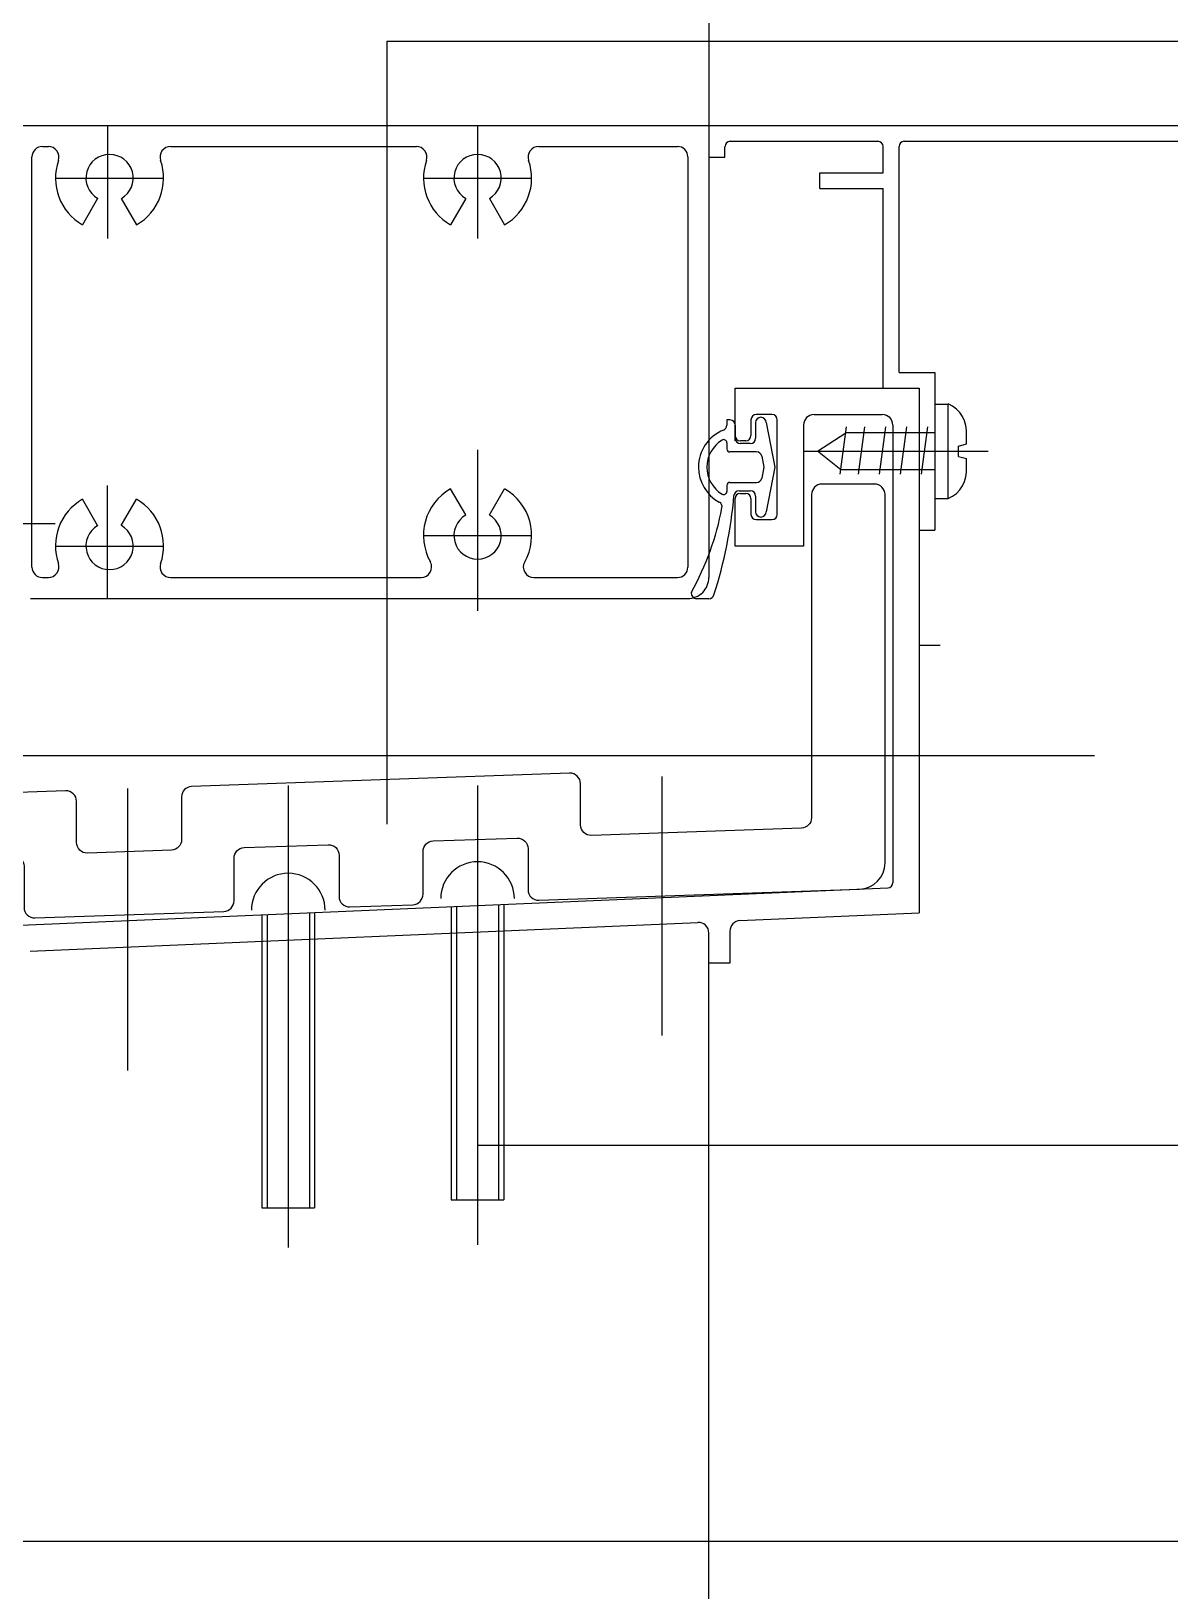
# Model space of a CAD drawing. Header units: metres. Extents: x 3516 to 4417, y 1657 to 2955.
# Drawn here: x 3888.3 to 3996.7, y 1794.8 to 1943.3 of the extents above; entities that cross this region are included whole.
import ezdxf

# ---------------------------------------------------------------- set-up
doc = ezdxf.new("R2010")
doc.units = ezdxf.units.M
for name, color, linetype in [('1', 1, 'Continuous'), ('10', 1, 'Continuous'), ('CASTFIX', 1, 'Continuous'), ('胶条', 6, 'Continuous')]:
    doc.layers.add(name, color=color, linetype=linetype)

# ---------------------------------------------------------------- blocks, each defined once
blk = doc.blocks.new('M592')
blk.add_lwpolyline([(113.95, 24.96), (113.95, -5.82, -0.4), (112.98, -6.82), (92.98, -7.51, -0.42), (91.95, -6.51), (91.95, -2.58, 0.42), (90.91, -1.58), (54.91, -2.84, 0.4), (53.95, -3.84), (53.95, -7.91, -0.4), (52.98, -8.91), (44.98, -9.19, -0.42), (43.95, -8.19), (43.95, -4.26, 0.42), (42.91, -3.26), (28.47, -3.76, -0.4), (27.44, -2.85), (25.45, 19.88), (26.45, 19.88, 0.41), (28.45, 21.88), (28.45, 23.88, 0.41), (26.45, 25.88), (20.45, 25.88, 0.41), (18.45, 23.88), (18.45, -12.5, 0.42), (22.07, -15.99), (27.98, -15.79, 0.4), (28.95, -14.79), (28.95, -10.72, -0.4), (29.91, -9.72), (37.91, -9.44, -0.42), (38.95, -10.44), (38.95, -14.37, 0.42), (39.98, -15.37), (57.98, -14.74, 0.4), (58.95, -13.74), (58.95, -9.67, -0.4), (59.91, -8.67), (67.91, -8.39, -0.42), (68.95, -9.39), (68.95, -13.32, 0.42), (69.98, -14.32), (75.98, -14.11, 0.4), (76.95, -13.11), (76.95, -9.04, -0.4), (77.91, -8.04), (85.91, -7.76, -0.42), (86.95, -8.76), (86.95, -12.69, 0.42), (87.98, -13.69), (118.53, -12.63, 0.4), (120.95, -10.13), (120.95, 24.96, 0.41), (119.95, 25.96), (114.95, 25.96, 0.41)], format="xyb", close=True)

msp = doc.modelspace()

# ---------------------------------------------------------------- linework, layer by layer
for p, q in [((3952.82, 2123.26), (3952.82, 1891.3)), ((3863.82, 1934.36), (3952.82, 1934.36)), ((3895.55, 1934.36), (3895.55, 1923.6)), ((3930.79, 1934.36), (3930.79, 1923.6)), ((3952.85, 1934.36), (3995.21, 1934.36)), ((3952.85, 1934.36), (3997.74, 1934.36)), ((3952.85, 1931.35), (3952.85, 1934.36)), ((3954.86, 1932.85), (3968.92, 1932.85)), ((3971.43, 1932.85), (3995.7, 1932.85)), ((3971.43, 1932.85), (3998.23, 1932.85)), ((3888.35, 1892.3), (3888.35, 1931.36)), ((3889.35, 1932.36), (3889.92, 1932.36)), ((3901.55, 1932.36), (3924.97, 1932.36)), ((3936.6, 1932.36), (3949.82, 1932.36)), ((3950.82, 1931.36), (3950.82, 1892.3)), ((3952.82, 1931.35), (3954.35, 1931.35)), ((3954.35, 1931.35), (3954.35, 1932.35)), ((3969.42, 1929.84), (3969.42, 1932.35)), ((3970.93, 1910.82), (3970.93, 1932.35)), ((3890.59, 1929.35), (3900.89, 1929.35)), ((3925.64, 1929.35), (3935.94, 1929.35)), ((3963.39, 1929.84), (3969.42, 1929.84)), ((3963.39, 1928.34), (3963.39, 1929.84)), ((3894.61, 1927.4), (3893.16, 1924.89)), ((3896.86, 1927.4), (3898.31, 1924.89)), ((3929.66, 1927.4), (3928.21, 1924.89)), ((3931.92, 1927.4), (3933.36, 1924.89)), ((3963.39, 1928.34), (3969.42, 1928.34)), ((3969.42, 1909.32), (3969.42, 1928.34)), ((3970.93, 1910.82), (3974.35, 1910.82)), ((3974.35, 1910.82), (3974.35, 1895.82)), ((3955.32, 1904.32), (3955.32, 1909.32)), ((3955.32, 1909.32), (3972.85, 1909.32)), ((3972.85, 1909.32), (3972.85, 1859.36)), ((3956.83, 1906.32), (3956.83, 1904.82)), ((3958.83, 1906.82), (3957.33, 1906.82)), ((3959.33, 1897.31), (3959.33, 1906.32)), ((3962.84, 1906.82), (3969.34, 1906.82)), ((3955.33, 1905.81), (3955.33, 1904.56)), ((3961.83, 1905.82), (3961.83, 1894.3)), ((3970.35, 1905.82), (3970.35, 1862.23)), ((3930.79, 1903.47), (3930.79, 1888.12)), ((3956.33, 1904.32), (3955.82, 1904.32)), ((3894.61, 1896.25), (3893.16, 1898.76)), ((3895.55, 1889.3), (3895.55, 1900.06)), ((3896.86, 1896.25), (3898.31, 1898.76)), ((3929.66, 1897.26), (3928.21, 1899.76)), ((3931.92, 1897.26), (3933.36, 1899.76)), ((3955.32, 1894.3), (3955.32, 1898.81)), ((3955.82, 1899.31), (3956.33, 1899.31)), ((3956.83, 1898.81), (3956.83, 1897.31)), ((3878.07, 1896.44), (3890.57, 1896.44)), ((3957.33, 1896.81), (3958.83, 1896.81)), ((3957.77, 1897.06), (3957.77, 1897.06)), ((3972.85, 1895.82), (3974.35, 1895.82)), ((3890.59, 1894.3), (3900.89, 1894.3)), ((3925.64, 1895.3), (3935.94, 1895.3)), ((3961.83, 1894.3), (3955.32, 1894.3)), ((3889.35, 1891.3), (3889.92, 1891.3)), ((3901.55, 1891.3), (3925.42, 1891.3)), ((3936.15, 1891.3), (3949.82, 1891.3)), ((3888.21, 1889.3), (3950.82, 1889.3)), ((3799.12, 1874.36), (3989.55, 1874.36)), ((3948.35, 1872.34), (3948.35, 1847.67)), ((3897.44, 1871.19), (3897.44, 1844.33)), ((3912.76, 1871.48), (3912.76, 1827.48)), ((3930.79, 1871.48), (3930.79, 1827.74)), ((3912.76, 1866.69), (3912.76, 1865.91)), ((3930.79, 1867.46), (3930.79, 1866.68)), ((3867.74, 1857.35), (3969.87, 1861.73)), ((3932.79, 1860.14), (3932.79, 1832.02)), ((3933.29, 1860.16), (3933.29, 1832.02)), ((3910.26, 1859.17), (3910.26, 1831.25)), ((3910.76, 1859.19), (3910.76, 1831.25)), ((3914.77, 1859.37), (3914.77, 1831.25)), ((3915.27, 1859.39), (3915.27, 1831.25)), ((3928.28, 1859.95), (3928.28, 1832.02)), ((3928.79, 1859.97), (3928.79, 1832.02)), ((3955.78, 1858.62), (3972.85, 1859.36)), ((3888.18, 1855.72), (3951.78, 1858.45)), ((3952.82, 1854.56), (3952.82, 1857.45)), ((3954.82, 1857.62), (3954.82, 1854.56)), ((3954.82, 1854.56), (3952.82, 1854.56)), ((3928.28, 1832.02), (3933.29, 1832.02)), ((3910.26, 1831.25), (3915.27, 1831.25))]:
    msp.add_line(p, q)
for centre, radius, start, end in [((3954.86, 1932.35), 0.5, 90, 180), ((3968.92, 1932.35), 0.5, 0, 90), ((3971.43, 1932.35), 0.5, 90, 180), ((3889.35, 1931.36), 1, 90, 180), ((3889.92, 1931.36), 1, 340.95, 90), ((3895.74, 1929.35), 2.25, 300, 240), ((3901.55, 1931.36), 1, 90, 199.05), ((3924.97, 1931.36), 1, 340.95, 90), ((3930.79, 1929.35), 2.25, 300, 240), ((3936.6, 1931.36), 1, 90, 199.05), ((3949.82, 1931.36), 1, 0, 90), ((3895.74, 1929.35), 5.15, 160.95, 240), ((3895.74, 1929.35), 5.15, 300, 19.05), ((3930.79, 1929.35), 5.15, 160.95, 240), ((3930.79, 1929.35), 5.15, 300, 19.05), ((3957.33, 1906.32), 0.5, 90, 180), ((3958.83, 1906.32), 0.5, 0, 90), ((3962.84, 1905.82), 1, 90, 180), ((3969.34, 1905.82), 1, 0, 90), ((3955.82, 1904.82), 0.5, 180, 270), ((3956.33, 1904.82), 0.5, 270, 0), ((3895.74, 1894.3), 5.15, 120, 199.05), ((3895.74, 1894.3), 5.15, 340.95, 60), ((3930.79, 1895.3), 5.15, 120, 209.29), ((3930.79, 1895.3), 5.15, 330.71, 60), ((3955.82, 1898.81), 0.5, 90, 180), ((3956.33, 1898.81), 0.5, 0, 90), ((3930.79, 1895.3), 2.25, 120, 60), ((3957.33, 1897.31), 0.5, 180, 270), ((3958.83, 1897.31), 0.5, 270, 0), ((3895.74, 1894.3), 2.25, 120, 60), ((3925.42, 1892.3), 1, 270, 29.29), ((3936.15, 1892.3), 1, 150.71, 270), ((3889.35, 1892.3), 1, 180, 270), ((3889.92, 1892.3), 1, 270, 19.05), ((3901.55, 1892.3), 1, 160.95, 270), ((3949.82, 1892.3), 1, 270, 0), ((3950.82, 1891.3), 2, 270, 0.01), ((3912.76, 1859.61), 3.51, 0, 180), ((3930.79, 1860.71), 3.51, 0, 180), ((3969.85, 1862.23), 0.5, 272.46, 0), ((3955.83, 1857.62), 1, 92.46, 180), ((3951.82, 1857.45), 1, 0, 92.46)]:
    msp.add_arc(centre, radius, start, end)
at = {"layer": '1'}
for p, q in [((3972.85, 1884.85), (3974.85, 1884.85)), ((3952.82, 1787.36), (3952.82, 1854.8))]:
    msp.add_line(p, q, dxfattribs=at)
at = {"layer": '10'}
for p, q in [((3922.15, 1942.39), (3922.15, 1867.81)), ((3922.15, 1942.39), (4332.79, 1942.39)), ((3930.8, 1837.22), (4408.37, 1837.22)), ((3861.08, 1799.5), (4332.79, 1799.5))]:
    msp.add_line(p, q, dxfattribs=at)
at = {"layer": 'CASTFIX'}
for p, q in [((3974.35, 1907.82), (3975.6, 1907.82)), ((3975.6, 1898.82), (3975.6, 1907.82)), ((3963.17, 1903.32), (3965.86, 1905.07)), ((3965.33, 1901.13), (3965.93, 1905.64)), ((3974.35, 1905.07), (3965.86, 1905.07)), ((3967.08, 1901.13), (3967.68, 1905.64)), ((3969.08, 1901.13), (3969.68, 1905.64)), ((3971.08, 1901.13), (3971.68, 1905.64)), ((3973.08, 1901.13), (3973.68, 1905.64)), ((3977.35, 1904.02), (3977.35, 1904.82)), ((3961.82, 1903.32), (3979.41, 1903.32)), ((3965.38, 1901.57), (3963.17, 1903.32)), ((3976.6, 1903.82), (3977.35, 1904.02)), ((3976.6, 1902.82), (3976.6, 1903.82)), ((3976.6, 1902.82), (3977.35, 1902.62)), ((3977.35, 1901.82), (3977.35, 1902.62)), ((3974.35, 1901.57), (3965.38, 1901.57)), ((3974.35, 1898.82), (3975.6, 1898.82))]:
    msp.add_line(p, q, dxfattribs=at)
for centre, start, end in [((3974.5, 1905.18), 352.98, 67.54), ((3974.5, 1901.47), 292.46, 7.02)]:
    msp.add_arc(centre, 2.87, start, end, dxfattribs=at)
at = {"layer": '胶条'}
for p, q in [((3954.53, 1906.31), (3954.53, 1905.81)), ((3954.83, 1906.31), (3954.53, 1906.31)), ((3957.27, 1906.06), (3957.27, 1904.56)), ((3958.27, 1906.06), (3959.09, 1901.81)), ((3954.53, 1904.13), (3954.53, 1903.56)), ((3957.37, 1903.26), (3954.83, 1903.26)), ((3956.77, 1904.06), (3955.83, 1904.06)), ((3957.87, 1902.85), (3958.07, 1901.81)), ((3958.07, 1901.81), (3957.87, 1900.76)), ((3959.09, 1901.81), (3958.27, 1897.56)), ((3954.83, 1900.36), (3957.37, 1900.36)), ((3954.53, 1900.06), (3954.53, 1899.5)), ((3955.71, 1899.56), (3956.77, 1899.56)), ((3957.27, 1899.06), (3957.27, 1897.56)), ((3952.82, 1889.28), (3951.65, 1889.28))]:
    msp.add_line(p, q, dxfattribs=at)
for centre, radius, start, end in [((3954.83, 1905.81), 0.5, 0, 90), ((3957.77, 1906.06), 0.5, 90, 180), ((3957.77, 1906.06), 0.5, 0, 90), ((3955.64, 1901.81), 3.81, 111.96, 180), ((3954.03, 1905.81), 0.5, 291.96, 0), ((3955.64, 1901.81), 3.01, 121.39, 180), ((3954.23, 1904.13), 0.3, 0, 121.39), ((3954.83, 1903.56), 0.3, 180, 270), ((3955.83, 1904.56), 0.5, 180, 270), ((3956.77, 1904.56), 0.5, 270, 0), ((3957.37, 1902.76), 0.5, 10.89, 90), ((3955.64, 1901.81), 3.81, 180, 241.38), ((3955.64, 1901.81), 3.01, 180, 238.61), ((3954.83, 1900.06), 0.3, 90, 180), ((3957.37, 1900.86), 0.5, 270, 349.11), ((3911.32, 1903.04), 44.07, 342.32, 354.88), ((3954.23, 1899.5), 0.3, 238.61, 0), ((3955.71, 1899.06), 0.5, 90, 174.88), ((3956.77, 1899.06), 0.5, 0, 90), ((3927.55, 1903), 27, 331.01, 349.19), ((3953.58, 1898.03), 0.5, 349.19, 61.38), ((3957.77, 1897.56), 0.5, 180, 270), ((3957.77, 1897.56), 0.5, 270, 0), ((3951.65, 1889.78), 0.5, 165.07, 270), ((3952.82, 1889.78), 0.5, 270, 344.95)]:
    msp.add_arc(centre, radius, start, end, dxfattribs=at)

# ---------------------------------------------------------------- block references
msp.add_blockref('M592', (3848.65, 1874.24))

doc.saveas('drawing.dxf')
